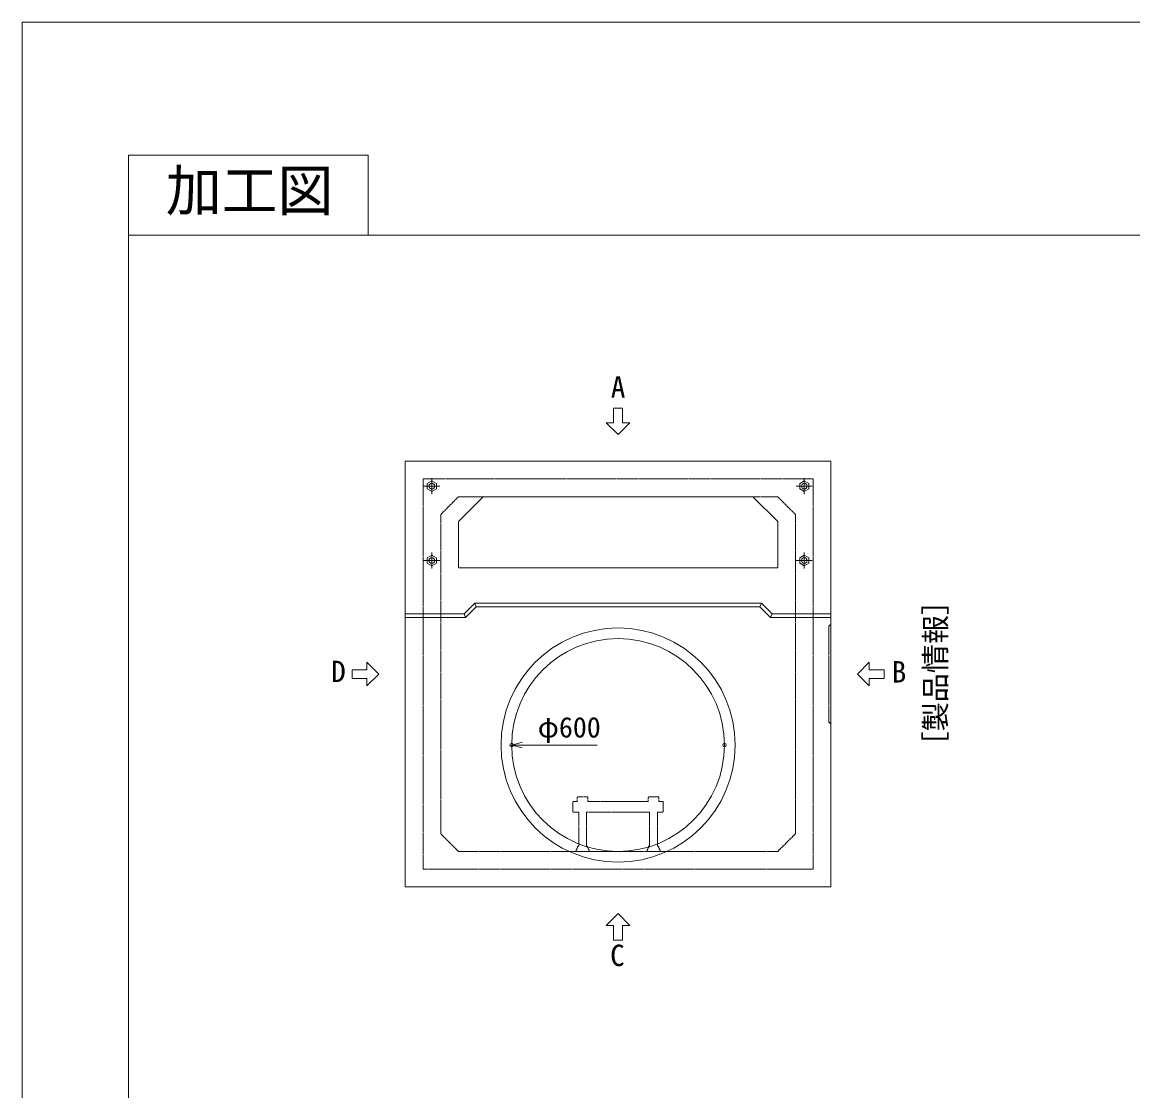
# Model space of a CAD drawing. Units: millimetres, scale not verified. Extents: x -4455 to 4455, y -3150 to 3150.
# Drawn here: x -4455 to -1324, y 138 to 3150 of the extents above; entities that cross this region are included whole.
import ezdxf
from ezdxf.enums import TextEntityAlignment as Align

# ---------------------------------------------------------------- set-up
doc = ezdxf.new("R2010")
doc.units = ezdxf.units.MM
doc.header["$LTSCALE"] = 20
doc.header["$PDMODE"] = 32
doc.header["$PDSIZE"] = 10
doc.linetypes.add('LONG_DASHED1', pattern=[7, 6, -1])
for name, color, linetype, lineweight in [('0-0_D-TTL', 7, 'Continuous', 9), ('0-1_Defpoints', 7, 'Continuous', 9), ('0-3_D-TTL-TXT', 7, 'Continuous', 9), ('0-4_D-STR-TXT', 7, 'Continuous', 9), ('0-5_D-STR-DIM', 3, 'Continuous', 9), ('0-6_0', 7, 'Continuous', 9), ('0-7_D-STR', 7, 'Continuous', 9), ('0-9_D-STR-STR1', 7, 'LONG_DASHED1', 9), ('0-A_D-STR-STR3', 2, 'LONG_DASHED1', 9), ('0-B_D-STR-STR4', 134, 'LONG_DASHED1', 9), ('0-C_D-STR-STR2', 1, 'Continuous', 9)]:
    doc.layers.add(name, color=color, linetype=linetype, lineweight=lineweight)
doc.styles.add('ＭＳ ゴシック', font='')
doc.styles.get('ＭＳ ゴシック').set_extended_font_data('MS Gothic')

# ---------------------------------------------------------------- blocks, each defined once
blk = doc.blocks.new('A$C4DE05FD1')
at = {"layer": '0-0_D-TTL', "color": 134}
for p, q in [((4000, 79000), (4000, 4000)), ((4000, 76000), (114800, 76000))]:
    blk.add_line(p, q, dxfattribs=at)
blk.add_lwpolyline([(4000, 79000), (13000, 79000), (13000, 76000)], dxfattribs=at)
at = {"layer": '0-1_Defpoints', "color": 134}
for q in [(0, 0), (118800, 84000)]:
    blk.add_line((0, 84000), q, dxfattribs=at)
at = {"layer": '0-3_D-TTL-TXT', "style": 'ＭＳ ゴシック'}
blk.add_text('加工図', height=1539, dxfattribs=at).set_placement((5399.8, 76447.4), align=Align.BOTTOM_LEFT)
blk = doc.blocks.new('A$C1BF34DBF')
at = {"layer": '0-A_D-STR-STR3'}
for p, q in [((-1635, 0), (-2365, 0)), ((-2365, 0), (-2365, -80)), ((-1635, 0), (-1635, -80)), ((1635, 0), (2365, 0)), ((1635, 0), (1635, -80)), ((2365, 0), (2365, -80)), ((-2220, -300), (-2280, -300)), ((-2220, -2220), (-2220, -300)), ((-1780, -300), (-1720, -300)), ((-1780, -2220), (-1780, -300)), ((1780, -300), (1720, -300)), ((1780, -2220), (1780, -300)), ((2220, -2220), (2220, -300)), ((2220, -300), (2280, -300)), ((-2550, -2780), (-2550, -2260)), ((-2220, -2220), (-2510, -2220)), ((-1780, -2220), (1780, -2220)), ((2220, -2220), (2510, -2220)), ((2550, -2780), (2550, -2260)), ((-2510, -2820), (-2300, -2820)), ((-2300, -2820), (-2300, -3010)), ((-2220, -3090), (-1780, -3090)), ((-1700, -2820), (-1700, -3010)), ((-1700, -2820), (1700, -2820)), ((1700, -2820), (1700, -3010)), ((1780, -3090), (2220, -3090)), ((2300, -2820), (2300, -3010)), ((2510, -2820), (2300, -2820))]:
    blk.add_line(p, q, dxfattribs=at)
for centre, radius, start, end in [((-2679, -327.8), 400, 3.97846, 38.27098), ((-1321, -327.8), 400, 141.72902, 176.02154), ((1321, -327.8), 400, 3.97846, 38.27098), ((2679, -327.8), 400, 141.72902, 176.02154), ((-2510, -2260), 40, 90, 180), ((2510, -2260), 40, 0, 90), ((-2510, -2780), 40, 180, 270), ((-2220, -3010), 80, 180, 270), ((-1780, -3010), 80, 270, 0), ((1780, -3010), 80, 180, 270), ((2220, -3010), 80, 270, 0), ((2510, -2780), 40, 270, 0)]:
    blk.add_arc(centre, radius, start, end, dxfattribs=at)
blk = doc.blocks.new('A$C15421989')
at = {"layer": '0-C_D-STR-STR2'}
for p, q in [((450, 0), (-450, 0)), ((450, 0), (-450, 0)), ((0, 450), (0, -450)), ((0, 450), (0, -450))]:
    blk.add_line(p, q, dxfattribs=at)
blk.add_lwpolyline([(259.8, 150), (0, 300), (-259.8, 150), (-259.8, -150), (0, -300), (259.8, -150)], close=True, dxfattribs=at)
blk.add_circle((0, 0), 160, dxfattribs=at)
blk = doc.blocks.new('A$C70CC1A47')
at = {"layer": '0-9_D-STR-STR1'}
for p, q in [((0, 2820), (120, 2700)), ((120, -2700), (120, 2700)), ((120, -2700), (0, -2820))]:
    blk.add_line(p, q, dxfattribs=at)
blk = doc.blocks.new('A$C153C327F')
at = {"layer": '0-7_D-STR'}
for p, q in [((-12000, 24000), (-12000, 0)), ((12000, 24000), (-12000, 24000)), ((-9000, 20600), (-7600, 22000)), ((-7600, 22000), (7600, 22000)), ((9000, 20600), (7600, 22000)), ((-8682.8, 15400), (-8082.8, 16000)), ((-8600, 15200), (-8000, 15800)), ((8082.8, 16000), (-8082.8, 16000)), ((-8082.8, 16000), (-8000, 15800)), ((8000, 15800), (-8000, 15800)), ((8082.8, 16000), (8000, 15800)), ((8600, 15200), (8000, 15800)), ((8682.8, 15400), (8082.8, 16000)), ((-8682.8, 15400), (-12000, 15400)), ((-8600, 15200), (-12000, 15200)), ((-8682.8, 15400), (-8600, 15200)), ((8682.8, 15400), (8600, 15200)), ((12000, 15200), (8600, 15200)), ((12000, 15400), (8682.8, 15400))]:
    blk.add_line(p, q, dxfattribs=at)
at = {"layer": '0-7_D-STR', "linetype": 'LONG_DASHED1'}
for p, q in [((-11000, 1000), (-11000, 23000)), ((-11000, 23000), (11000, 23000)), ((11000, 1000), (11000, 23000)), ((-9000, 22000), (-10000, 21000)), ((9000, 22000), (-9000, 22000)), ((9000, 22000), (10000, 21000)), ((-10000, 3000), (-10000, 21000)), ((10000, 3000), (10000, 21000)), ((-9000, 2000), (-10000, 3000)), ((9000, 2000), (10000, 3000)), ((-9000, 2000), (9000, 2000)), ((11000, 1000), (-11000, 1000))]:
    blk.add_line(p, q, dxfattribs=at)
at = {"layer": '0-7_D-STR'}
for points in [[(-12000, 0), (12000, 0), (12000, 24000)], [(-9000, 20600), (-9000, 18000), (9000, 18000), (9000, 20600)]]:
    blk.add_lwpolyline(points, dxfattribs=at)
at = {"layer": '0-B_D-STR-STR4', "linetype": 'Continuous'}
for radius in [6600, 6000]:
    blk.add_circle((0, 8000), radius, dxfattribs=at)
at = {"layer": '0-7_D-STR'}
for p in [(-10500, 22600), (-10500, 18400)]:
    blk.add_blockref('A$C15421989', p, dxfattribs=at)
at = {"layer": '0-7_D-STR', "xscale": -1}
for p in [(10500, 22600), (10500, 18400)]:
    blk.add_blockref('A$C15421989', p, dxfattribs=at)
at = {"layer": '0-9_D-STR-STR1', "rotation": 180}
blk.add_blockref('A$C70CC1A47', (12000, 12000), dxfattribs=at)
blk = doc.blocks.new('_Open30')
at = {"layer": '0-6_0'}
blk.add_line((0, 0), (-20, 0), dxfattribs=at)
blk.add_lwpolyline([(-20, 5.36), (0, 0), (-20, -5.36)], dxfattribs=at)
blk = doc.blocks.new('A$C13A32EE1')
at = {"layer": '0-4_D-STR-TXT'}
for p, q in [((150, 400), (150, 900)), ((0, 0), (-400, 400)), ((-150, 400), (-400, 400)), ((0, 0), (400, 400)), ((150, 400), (400, 400))]:
    blk.add_line(p, q, dxfattribs=at)
blk.add_lwpolyline([(150, 900), (-150, 900), (-150, 400)], dxfattribs=at)
blk = doc.blocks.new('A$C64F75189')
at = {"layer": '0-4_D-STR-TXT', "xscale": 1.666667, "yscale": 1.666667}
blk.add_blockref('A$C13A32EE1', (0, 13500), dxfattribs=at)
at = {"layer": '0-4_D-STR-TXT', "yscale": 1.666667}
for p, xscale, rotation in [((-13500, 0), 1.666667, 90), ((13500, 0), -1.666667, 270), ((0, -13500), -1.666667, 180)]:
    blk.add_blockref('A$C13A32EE1', p, dxfattribs=dict(at, xscale=xscale, rotation=rotation))
at = {"layer": '0-4_D-STR-TXT', "style": 'ＭＳ ゴシック'}
for s, p in [('A', (-407.5, 15223.2)), ('D', (-16175.8, -811.7)), ('B', (15433, -834.2)), ('C', (-446.2, -16815.5))]:
    blk.add_text(s, height=1203, dxfattribs=at).set_placement(p, align=Align.BOTTOM_LEFT)
blk.add_text('［製品情報］', height=1203, rotation=90, dxfattribs=at).set_placement((18855.7, -4868.4), align=Align.BOTTOM_LEFT)

msp = doc.modelspace()

# ---------------------------------------------------------------- linework, layer by layer
at = {"layer": '0-1_Defpoints'}
for p in [(-3075, 1112.5), (-2475, 1112.5)]:
    msp.add_point(p, dxfattribs=at)
at = {"layer": '0-5_D-STR-DIM'}
msp.add_line((-2833.63, 1112.5), (-3045, 1112.5), dxfattribs=at)

# ---------------------------------------------------------------- block references
at = {"layer": '0-0_D-TTL', "xscale": 0.075, "yscale": 0.075}
msp.add_blockref('A$C4DE05FD1', (-4455, -3150), dxfattribs=at)
at = {"layer": '0-5_D-STR-DIM', "xscale": 0.05, "yscale": 0.05}
msp.add_blockref('A$C64F75189', (-2775, 1312.5), dxfattribs=at)
at = {"layer": '0-5_D-STR-DIM', "xscale": 1.5, "yscale": 1.5, "rotation": 180}
msp.add_blockref('_Open30', (-3075, 1112.5), dxfattribs=at)
at = {"layer": '0-7_D-STR', "xscale": 0.05, "yscale": 0.05}
msp.add_blockref('A$C153C327F', (-2775, 712.5), dxfattribs=at)
at = {"layer": '0-7_D-STR', "xscale": -0.05, "yscale": 0.05, "rotation": 180}
msp.add_blockref('A$C1BF34DBF', (-2775, 812.5), dxfattribs=at)

# ---------------------------------------------------------------- texts
at = {"layer": '0-5_D-STR-DIM', "style": 'ＭＳ ゴシック'}
msp.add_text('φ600', height=57.77, dxfattribs=at).set_placement((-3001.53, 1116.4), align=Align.BOTTOM_LEFT)

doc.saveas('drawing.dxf')
